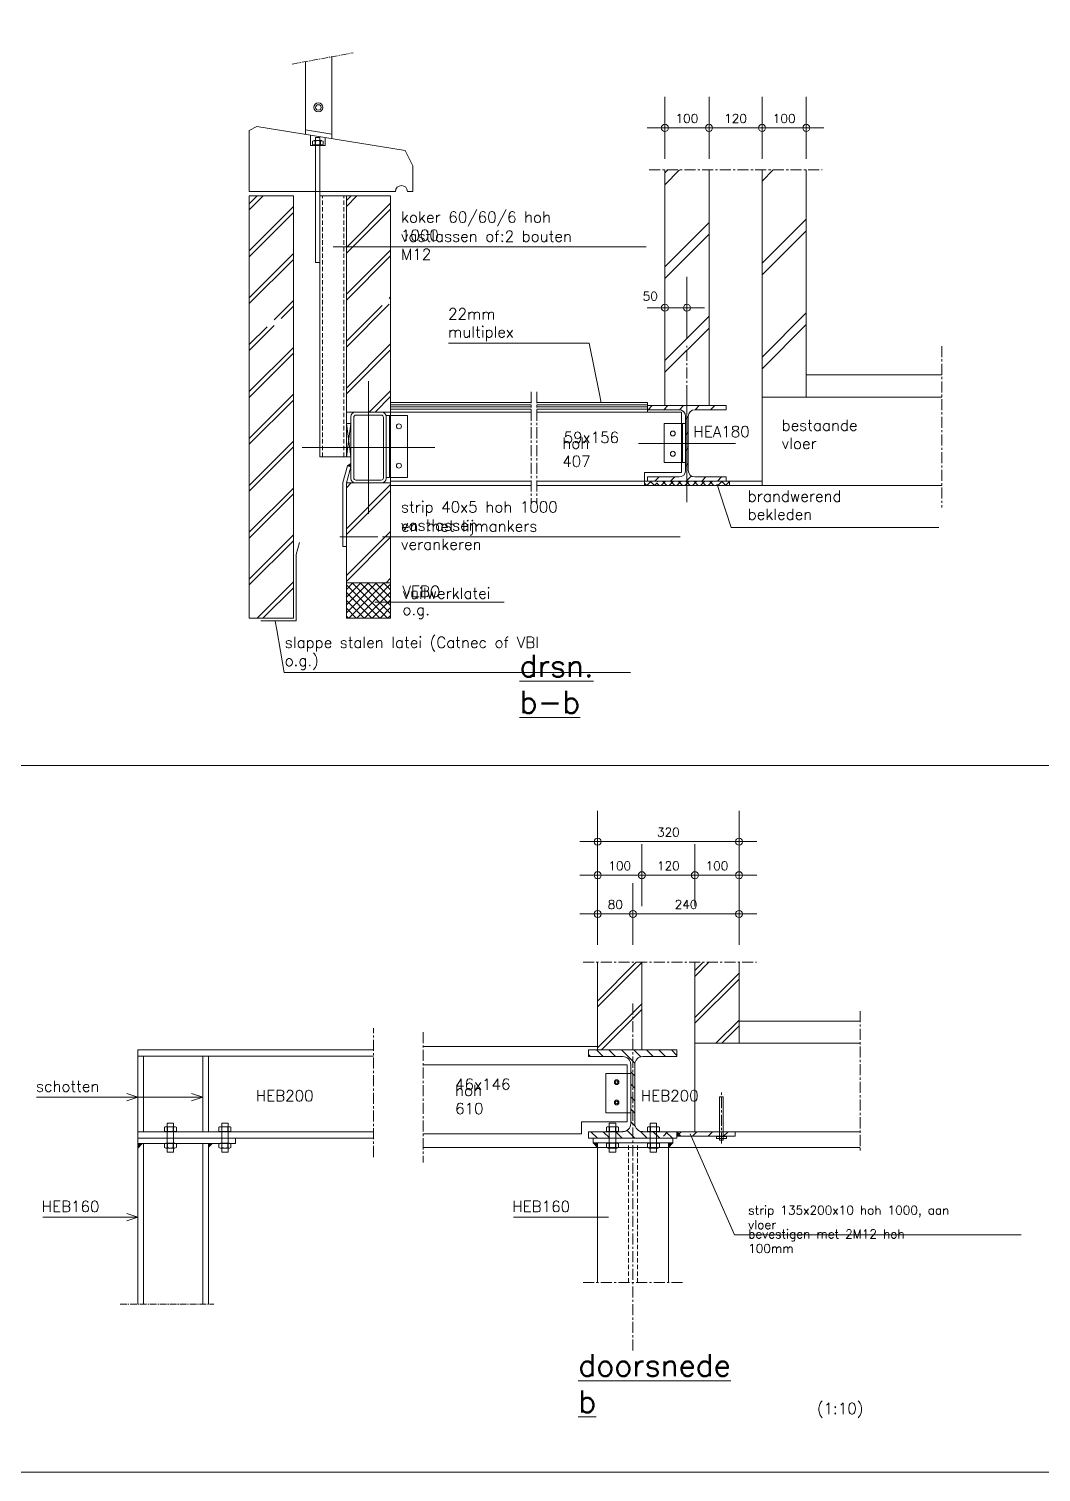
# Model space of a CAD drawing. Header units: millimetres. Extents: x -14163 to 55687, y -143 to 37302.
# Drawn here: x 38978 to 41268, y 28084 to 31349 of the extents above; entities that cross this region are included whole.
import ezdxf

# ---------------------------------------------------------------- set-up
doc = ezdxf.new("R2010")
doc.units = ezdxf.units.MM
for name, pattern in [('IMPORT-CENTER _3_', [1016, 635, -127, 127, -127]), ('IMPORT-CENTER2 _2_', [571.5, 381, -63.5, 63.5, -63.5]), ('IMPORT-DASHED _3_', [381, 254, -127])]:
    doc.linetypes.add(name, pattern=pattern)
for name, color, linetype, lineweight in [('ARCERING', 55, 'Continuous', 13), ('AS', 1, 'IMPORT-CENTER _3_', 13), ('doorbraakdetails_dwg', 8, 'Continuous', 13), ('MAATVOERING', 1, 'Continuous', 13), ('STAAL', 2, 'Continuous', 13), ('WAPENING', 6, 'Continuous', 13)]:
    doc.layers.add(name, color=color, linetype=linetype, lineweight=lineweight)
doc.styles.add('RomanS', font='romans__.ttf', dxfattribs={"height": 635})
doc.styles.add('RomanS_1', font='romans__.ttf', dxfattribs={"height": 1270})
doc.styles.add('RomanS_2', font='romans__.ttf', dxfattribs={"height": 508})
pattern_1 = [(45, (558949.4, 43077.7), (-1347.04, 1347.04), []), (45, (559457.4, 73557.7), (-1347.04, 1347.04), [])]

# ---------------------------------------------------------------- blocks, each defined once
blk = doc.blocks.new('doorbraakdetails_dwg_HE180A-5098717-Details Constructie')
at = {"layer": 'STAAL', "color": 1}
for p, q in [((0, 609), (0, -643)), ((-446, 386), (-398, 434)), ((-266, 386), (-218, 434)), ((-87, 386), (-39, 434)), ((93, 386), (141, 434)), ((272, 386), (321, 434)), ((-15, 278), (15, 309)), ((-557, 0), (558, 0)), ((-15, 98), (15, 129)), ((-15, -81), (15, -51)), ((-15, -261), (15, -230)), ((-368, -434), (-320, -386)), ((-189, -434), (-141, -386)), ((-9, -434), (51, -374)), ((170, -434), (219, -386)), ((350, -434), (398, -386))]:
    blk.add_line(p, q, dxfattribs=at)
at = {"layer": 'STAAL'}
for p, q in [((452, 386), (452, 386)), ((-15, -310), (-15, 310)), ((15, -310), (15, 310))]:
    blk.add_line(p, q, dxfattribs=at)
at = {"layer": 'STAAL', "flags": 128}
for points in [[(91, 386), (452, 386), (452, 434), (-452, 434), (-452, 386), (-91, 386)], [(-91, -386), (-452, -386), (-452, -434), (452, -434), (452, -386), (91, -386)]]:
    blk.add_lwpolyline(points, dxfattribs=at)
at = {"layer": 'STAAL'}
for centre, start, end in [((-91, 310), 360, 90), ((91, 310), 90, 180), ((-91, -310), 270, 0), ((91, -310), 180, 270)]:
    blk.add_arc(centre, 76.2, start, end, dxfattribs=at)
blk = doc.blocks.new('doorbraakdetails_dwg_DOT2035-5098677-Details Constructie')
at = {"layer": 'MAATVOERING'}
for p, q in [((0, 17.78), (0, -17.78)), ((-5.08, 0), (10.16, 0))]:
    blk.add_line(p, q, dxfattribs=at)
blk.add_circle((0, 0), 2.03, dxfattribs=at)
blk = doc.blocks.new('doorbraakdetails_dwg_KOKER160807-5098718-Details Constructie')
at = {"layer": 'STAAL', "color": 1}
for p, q in [((0, 762), (0, -762)), ((-762, 0), (762, 0))]:
    blk.add_line(p, q, dxfattribs=at)
at = {"layer": 'STAAL'}
for p, q in [((-203.2, 355.6), (-203.2, -355.6)), ((-170.18, 347.98), (-170.18, -347.98)), ((-152.4, 406.4), (152.4, 406.4)), ((-144.78, 373.38), (144.78, 373.38)), ((170.18, 347.98), (170.18, -347.98)), ((203.2, 355.6), (203.2, -355.6)), ((-152.4, -406.4), (152.4, -406.4)), ((-144.78, -373.38), (144.78, -373.38))]:
    blk.add_line(p, q, dxfattribs=at)
for centre, radius, start, end in [((-152.4, 355.6), 50.8, 90, 180), ((-144.78, 347.98), 25.4, 90, 180), ((144.78, 347.98), 25.4, 360, 90), ((152.4, 355.6), 50.8, 360, 90), ((-152.4, -355.6), 50.8, 180, 270), ((-144.78, -347.98), 25.4, 180, 270), ((144.78, -347.98), 25.4, 270, 360), ((152.4, -355.6), 50.8, 270, 0)]:
    blk.add_arc(centre, radius, start, end, dxfattribs=at)
blk = doc.blocks.new('doorbraakdetails_dwg_MOER-5098719-Details Constructie')
at = {"layer": 'WAPENING', "color": 2}
for p, q in [((-5.1, 3.7), (-5.1, 0.3)), ((-3.8, 4.1), (3.8, 4.1)), ((-3.8, 0), (3.8, 0)), ((-2.5, 3.7), (-2.5, 0.3)), ((2.5, 3.7), (2.5, 0.3)), ((5.1, 3.7), (5.1, 0.3))]:
    blk.add_line(p, q, dxfattribs=at)
for centre, radius, start, end in [((-3.8, 1.4), 2.66, 61.4929, 118.5071), ((-3.8, 2.7), 2.66, 241.4929, 298.5071), ((0, -6.1), 10.2, 75.5225, 104.4775), ((0, 10.2), 10.2, 255.5225, 284.4775), ((3.8, 1.4), 2.66, 61.4929, 118.5071), ((3.8, 2.7), 2.66, 241.4929, 298.5071)]:
    blk.add_arc(centre, radius, start, end, dxfattribs=at)
blk = doc.blocks.new('doorbraakdetails_dwg_DOT2035-5098847-Details Constructie')
at = {"layer": 'MAATVOERING'}
for p, q in [((640538, 64836), (640538, 68392)), ((641046, 66614), (639522, 66614))]:
    blk.add_line(p, q, dxfattribs=at)
blk.add_circle((640538, 66614), 203, dxfattribs=at)
blk = doc.blocks.new('doorbraakdetails_dwg_DOT2035-5098848-Details Constructie')
at = {"layer": 'MAATVOERING'}
for p, q in [((643078, 68392), (643078, 64836)), ((642570, 66614), (644094, 66614))]:
    blk.add_line(p, q, dxfattribs=at)
blk.add_circle((643078, 66614), 203, dxfattribs=at)
blk = doc.blocks.new('doorbraakdetails_dwg_DOT2035-5098849-Details Constructie')
at = {"layer": 'MAATVOERING'}
for p, q in [((634950, 66767), (634950, 70323)), ((635458, 68545), (633934, 68545))]:
    blk.add_line(p, q, dxfattribs=at)
blk.add_circle((634950, 68545), 203, dxfattribs=at)
blk = doc.blocks.new('doorbraakdetails_dwg_DOT2035-5098850-Details Constructie')
at = {"layer": 'MAATVOERING'}
for p, q in [((643078, 70323), (643078, 66767)), ((642570, 68545), (644094, 68545))]:
    blk.add_line(p, q, dxfattribs=at)
blk.add_circle((643078, 68545), 203, dxfattribs=at)
blk = doc.blocks.new('doorbraakdetails_dwg_DOT2035-5098851-Details Constructie')
at = {"layer": 'MAATVOERING'}
for p, q in [((634950, 64836), (634950, 68392)), ((635458, 66614), (633934, 66614))]:
    blk.add_line(p, q, dxfattribs=at)
blk.add_circle((634950, 66614), 203, dxfattribs=at)
blk = doc.blocks.new('doorbraakdetails_dwg_DOT2035-5098852-Details Constructie')
at = {"layer": 'MAATVOERING'}
for p, q in [((637490, 68392), (637490, 64836)), ((636982, 66614), (638506, 66614))]:
    blk.add_line(p, q, dxfattribs=at)
blk.add_circle((637490, 66614), 203, dxfattribs=at)
blk = doc.blocks.new('doorbraakdetails_dwg_DOT2035-5098853-Details Constructie')
at = {"layer": 'MAATVOERING'}
for p, q in [((637490, 64836), (637490, 68392)), ((637998, 66614), (636474, 66614))]:
    blk.add_line(p, q, dxfattribs=at)
blk.add_circle((637490, 66614), 203, dxfattribs=at)
blk = doc.blocks.new('doorbraakdetails_dwg_DOT2035-5098854-Details Constructie')
at = {"layer": 'MAATVOERING'}
for p, q in [((640538, 68392), (640538, 64836)), ((640030, 66614), (641554, 66614))]:
    blk.add_line(p, q, dxfattribs=at)
blk.add_circle((640538, 66614), 203, dxfattribs=at)
blk = doc.blocks.new('doorbraakdetails_dwg_MOERPLAT-5098692-Details Constructie')
at = {"layer": 'STAAL', "flags": 128}
blk.add_lwpolyline([(-60, 25), (-60, -25), (-25, -63), (25, -63), (60, -25), (60, 25), (25, 63), (-25, 63)], close=True, dxfattribs=at)
at = {"layer": 'STAAL'}
blk.add_circle((0, 0), 38.1, dxfattribs=at)
blk = doc.blocks.new('doorbraakdetails_dwg__X283-5098766-Details Constructie')
at = {"layer": 'ARCERING'}
for p, q in [((48375, 30414), (48451, 30490)), ((48518, 30414), (48594, 30490)), ((48662, 30414), (48738, 30490)), ((48792, 30400), (48882, 30490)), ((48835, 30300), (48885, 30350)), ((48945, 30410), (49025, 30490)), ((49093, 30414), (49169, 30490)), ((49237, 30414), (49313, 30490)), ((48835, 30156), (48881, 30202)), ((48835, 30013), (48881, 30058)), ((48835, 29869), (48881, 29915)), ((48835, 29725), (48881, 29771)), ((48350, 29527), (48373, 29550)), ((48441, 29474), (48517, 29550)), ((48584, 29474), (48660, 29550)), ((48728, 29474), (48882, 29628)), ((48872, 29474), (48950, 29553)), ((49015, 29474), (49091, 29550)), ((49159, 29474), (49235, 29550)), ((49303, 29474), (49366, 29538))]:
    blk.add_line(p, q, dxfattribs=at)
blk = doc.blocks.new('doorbraakdetails_dwg_HE200B-5098855-Details Constructie')
at = {"layer": 'STAAL'}
for p, q in [((-23, -848), (-23, -168)), ((23, -848), (23, -168))]:
    blk.add_line(p, q, dxfattribs=at)
at = {"layer": 'STAAL', "flags": 128}
for points in [[(114, -76), (508, -76), (508, 0), (-508, 0), (-508, -76), (-114, -76)], [(-114, -940), (-508, -940), (-508, -1016), (508, -1016), (508, -940), (114, -940)]]:
    blk.add_lwpolyline(points, dxfattribs=at)
at = {"layer": 'STAAL'}
for centre, start, end in [((-114, -168), 360, 90), ((114, -168), 90, 180), ((-114, -848), 270, 0), ((114, -848), 180, 270)]:
    blk.add_arc(centre, 91.4, start, end, dxfattribs=at)
blk.add_blockref('doorbraakdetails_dwg__X283-5098766-Details Constructie', (-48858, -30490))
blk = doc.blocks.new('doorbraakdetails_dwg_MOER-5098697-Details Constructie')
at = {"layer": 'ARCERING', "color": 2}
for p, q in [((-5.1, 3.7), (-5.1, 0.3)), ((-3.8, 4.1), (3.8, 4.1)), ((-3.8, 0), (3.8, 0)), ((-2.5, 3.7), (-2.5, 0.3)), ((2.5, 3.7), (2.5, 0.3)), ((5.1, 3.7), (5.1, 0.3))]:
    blk.add_line(p, q, dxfattribs=at)
for centre, radius, start, end in [((-3.8, 1.4), 2.66, 61.4929, 118.5071), ((-3.8, 2.7), 2.66, 241.4929, 298.5071), ((0, -6.1), 10.2, 75.5225, 104.4775), ((0, 10.2), 10.2, 255.5225, 284.4775), ((3.8, 1.4), 2.66, 61.4929, 118.5071), ((3.8, 2.7), 2.66, 241.4929, 298.5071)]:
    blk.add_arc(centre, radius, start, end, dxfattribs=at)
blk = doc.blocks.new('doorbraakdetails_dwg_MOER_BOUT_MOER12_1OP10-V52-Details Constructie')
at = {"layer": 'MAATVOERING', "color": 2, "flags": 128}
blk.add_lwpolyline([(15, 1397), (320, 1397), (320, 5), (15, 5)], close=True, dxfattribs=at)
at = {"xscale": 56.25, "yscale": 56.25, "zscale": 56.25, "rotation": 180}
for p in [(168, 1219), (168, 430)]:
    blk.add_blockref('doorbraakdetails_dwg_MOER-5098697-Details Constructie', p, dxfattribs=at)
blk = doc.blocks.new('doorbraakdetails_dwg_MOER_BOUT_MOER12_1OP10-V53-Details Constructie')
at = {"layer": 'MAATVOERING', "color": 2, "flags": 128}
blk.add_lwpolyline([(15, 1397), (320, 1397), (320, 5), (15, 5)], close=True, dxfattribs=at)
at = {"xscale": 56.25, "yscale": 56.25, "zscale": 56.25, "rotation": 180}
for p in [(168, 1219), (168, 430)]:
    blk.add_blockref('doorbraakdetails_dwg_MOER-5098697-Details Constructie', p, dxfattribs=at)
blk = doc.blocks.new('doorbraakdetails_dwg-4168051-Details Constructie')
at = {"layer": 'ARCERING'}
h = blk.add_hatch(dxfattribs=at)
h.set_pattern_fill('FP_57', color=256, style=0, pattern_type=2)
h.set_pattern_definition([(45, (564443.6, 55768.2), (-2694.08, 2694.08), []), (45, (565459.6, 116728.2), (-2694.08, 2694.08), [])])
h.paths.add_polyline_path([(641352, 93723), (641352, 107133), (638812, 107133), (638812, 93723)])
h.paths.add_polyline_path([(644400, 94085), (646940, 94085), (646940, 107133), (644400, 107133)])
h = blk.add_hatch(dxfattribs=at)
h.set_pattern_fill('FP_58', color=256, style=0, pattern_type=2)
h.set_pattern_definition(pattern_1)
h.paths.add_polyline_path([(614927, 98262), (617467, 98731), (617467, 105642), (614927, 105642)])
h.paths.add_polyline_path([(620515, 99294), (623055, 99763), (623055, 105642), (620515, 105642)])
h = blk.add_hatch(dxfattribs=at)
h.set_pattern_fill('FP_58', color=256, style=0, pattern_type=2)
h.set_pattern_definition(pattern_1)
h.paths.add_polyline_path([(617467, 81385), (617467, 98401), (614927, 97932), (614927, 81385)])
h.paths.add_polyline_path([(620515, 93219), (623055, 93219), (623055, 99433), (620515, 98964)])
blk.add_hatch(color=8, dxfattribs=at).paths.add_polyline_path([(620769, 90073), (620769, 90270), (620573, 90128)])
h = blk.add_hatch(dxfattribs=at)
h.set_pattern_fill('FP_58', color=256, style=0, pattern_type=2)
h.set_pattern_definition(pattern_1)
h.paths.add_polyline_path([(620515, 83417), (623055, 83417), (623055, 89155), (620515, 89155), (620515, 85154)])
h = blk.add_hatch(dxfattribs=at)
h.set_pattern_fill('FP_60', color=256, style=0, pattern_type=2)
h.set_pattern_definition([(45, (561258, 43077.7), (-224.5064, 224.5064), []), (135, (561258, 43077.7), (-224.5064, -224.5064), [])])
h.paths.add_polyline_path([(638372, 89005), (638372, 89254), (637635, 89254), (637635, 89005)])
h = blk.add_hatch(dxfattribs=at)
h.set_pattern_fill('FP_56', color=256, style=0, pattern_type=2)
h.set_pattern_definition([(45, (163756.1, -330567.75), (-224.5064, 224.5064), []), (135, (163756.1, -330567.75), (-224.5064, -224.5064), [])])
h.paths.add_polyline_path([(641794, 89005), (641794, 89254), (638372, 89254), (638372, 89005), (640082, 89005)])
h = blk.add_hatch(dxfattribs=at)
h.set_pattern_fill('FP_61', color=256, style=0, pattern_type=2)
h.set_pattern_definition([(135, (718906.93, 43077.7), (224.5064, 224.5064), []), (45, (718906.93, 43077.7), (224.5064, -224.5064), [])])
h.paths.add_polyline_path([(642530, 89005), (642530, 89254), (641793, 89254), (641793, 89005)])
h = blk.add_hatch(dxfattribs=at)
h.set_pattern_fill('FP_59', color=256, style=0, pattern_type=2)
h.set_pattern_definition([(45, (558949.36, 43077.7), (-224.5064, 224.5064), []), (135, (558949.36, 43077.7), (-224.5064, -224.5064), [])])
h.paths.add_polyline_path([(623055, 81385), (623055, 83417), (620515, 83417), (620515, 81385)])
h = blk.add_hatch(dxfattribs=at)
h.set_pattern_fill('FP_89', color=256, style=0, pattern_type=2)
h.set_pattern_definition([(45, (588110.8, -32488), (-449.013, 449.013), [])])
h.paths.add_polyline_path([(642011, 51627), (642011, 51881), (639497, 51881), (639497, 51627)])
h.paths.add_polyline_path([(642113, 51627), (642849, 51627), (642849, 51881), (642113, 51881)])
at = {"layer": 'STAAL'}
for points in [[(639509, 51627), (639725, 51627), (639509, 51881)], [(608524, 50941), (608778, 51195), (608524, 51195)], [(612587, 50941), (612841, 51195), (612587, 51195)], [(634950, 50972), (634950, 51236), (634696, 51236)], [(639014, 50972), (639268, 51236), (639014, 51236)]]:
    blk.add_hatch(color=256, dxfattribs=at).paths.add_polyline_path(points)
at = {"color": 1, "lineweight": 13}
for p, q in [((654738, 95355), (646940, 95355)), ((623055, 93775), (631123, 93775)), ((654738, 94085), (644400, 94085)), ((623055, 93648), (631123, 93648)), ((623055, 93521), (631123, 93521)), ((623055, 93394), (631123, 93394)), ((637822, 93648), (631449, 93648)), ((637822, 93521), (631449, 93521)), ((637822, 93394), (631449, 93394)), ((654738, 89005), (644400, 89005)), ((614927, 81385), (617467, 81385))]:
    blk.add_line(p, q, dxfattribs=at)
at = {"color": 250, "lineweight": 13}
for p, q in [((622982, 89468), (622982, 93027)), ((639822, 90324), (639822, 92574))]:
    blk.add_line(p, q, dxfattribs=at)
at = {"color": 2, "lineweight": 13}
for p, q in [((623055, 93217), (631123, 93217)), ((623055, 89254), (631123, 89254)), ((623055, 89005), (631123, 89005)), ((638372, 89254), (631449, 89254)), ((644400, 89005), (631449, 89005)), ((641606, 89254), (644400, 89254)), ((642530, 89254), (642530, 89005)), ((620515, 83417), (623055, 83417)), ((620515, 81385), (623055, 81385))]:
    blk.add_line(p, q, dxfattribs=at)
at = {"color": 250, "lineweight": 13, "flags": 128}
for points in [[(635159, 93760), (635059, 94258), (634472, 97192), (626376, 97192)], [(622801, 93027), (624026, 93027), (624026, 89468), (622801, 89468)], [(640004, 92574), (638779, 92574), (638779, 90324), (640004, 90324)], [(641833, 89005), (641996, 88524), (642632, 86588), (654557, 86588)], [(616420, 81206), (616508, 80706), (616937, 78256), (636839, 78256)], [(636855, 55222), (635427, 55222), (635427, 52973), (636855, 52973)]]:
    blk.add_lwpolyline(points, dxfattribs=at)
at = {"color": 1, "lineweight": 13, "flags": 128}
blk.add_lwpolyline([(637822, 93217), (637822, 93775), (631449, 93775)], dxfattribs=at)
at = {"color": 2, "lineweight": 13, "flags": 128}
for points in [[(631449, 93217), (639771, 93217), (639771, 89747), (637635, 89747), (637635, 89254), (637635, 89005)], [(634024, 51754), (634024, 52449), (636652, 52449)]]:
    blk.add_lwpolyline(points, dxfattribs=at)
at = {"color": 250, "lineweight": 13}
for centre in [(623531, 92407), (639273, 91993), (639273, 90827), (623531, 90145)]:
    blk.add_circle(centre, 142, dxfattribs=at)
at = {"layer": 'ARCERING'}
for p, q in [((634950, 59389), (637173, 61612)), ((634950, 59052), (637490, 61592)), ((640538, 60803), (641347, 61612)), ((640538, 61140), (641010, 61612)), ((640538, 58446), (643078, 60986)), ((640538, 58109), (643078, 60649)), ((634950, 56695), (637490, 59235)), ((635172, 56580), (637490, 58898)), ((641747, 56961), (643078, 58292)), ((642084, 56961), (643078, 57955)), ((638735, 51627), (638967, 51881))]:
    blk.add_line(p, q, dxfattribs=at)
at = {"layer": 'AS', "linetype": 'IMPORT-CENTER2 _2_'}
blk.add_line((617387, 113216), (620908, 113866), dxfattribs=at)
at = {"layer": 'AS'}
for p, q in [((637910, 107133), (647847, 107133)), ((640082, 88041), (640082, 97029)), ((654738, 97020), (654738, 87737)), ((631123, 94380), (631123, 87986)), ((631449, 94380), (631449, 87986)), ((634113, 61612), (644082, 61612)), ((636982, 39303), (636982, 59283)), ((650037, 58804), (650037, 50712)), ((622076, 50426), (622076, 57835)), ((624915, 57598), (624915, 50116)), ((642062, 51208), (642062, 54143)), ((634113, 43220), (639912, 43220))]:
    blk.add_line(p, q, dxfattribs=at)
at = {"layer": 'MAATVOERING'}
for p, q in [((639320, 109553), (640844, 109553)), ((641860, 109553), (643892, 109553)), ((644908, 109553), (646432, 109553)), ((638812, 93598), (638812, 107133)), ((641352, 93598), (641352, 107133)), ((644400, 89005), (644400, 107133)), ((646940, 94085), (646940, 107133)), ((619759, 102717), (637743, 102717)), ((638304, 99220), (637796, 99220)), ((638812, 99220), (640082, 99220)), ((640590, 99220), (641098, 99220)), ((622588, 86063), (639702, 86063)), ((622154, 82298), (629586, 82298)), ((601821, 72912), (716342, 72912)), ((635458, 68545), (642570, 68545)), ((635458, 66614), (636982, 66614)), ((637998, 66614), (640030, 66614)), ((641046, 66614), (642570, 66614)), ((635458, 64390), (636474, 64390)), ((637490, 64390), (642570, 64390)), ((612255, 53868), (611616, 54079)), ((608524, 46961), (607886, 47172)), ((635565, 46961), (630108, 46961))]:
    blk.add_line(p, q, dxfattribs=at)
at = {"layer": 'MAATVOERING', "flags": 128}
blk.add_lwpolyline([(716342, 180977), (716342, 223774), (367854, 223774), (367854, 32321), (716342, 32321), (716342, 138181)], close=True, dxfattribs=at)
for points in [[(607886, 54079), (608524, 53868), (607886, 53657)], [(611616, 53657), (612255, 53868), (602706, 53868)], [(659295, 45949), (642810, 45949), (640273, 51756)], [(607886, 46750), (608524, 46961), (603068, 46961)]]:
    blk.add_lwpolyline(points, dxfattribs=at)
at = {"layer": 'STAAL', "color": 1}
for p, q in [((619678, 108935), (619678, 113639)), ((618154, 109182), (618154, 113357)), ((619678, 109193), (618154, 109440)), ((620515, 83417), (620515, 85509)), ((634950, 56580), (634950, 61612)), ((637490, 56580), (637490, 61612)), ((640538, 51881), (640538, 61612)), ((643078, 56961), (643078, 61612)), ((643078, 58231), (650037, 58231)), ((634950, 56783), (624915, 56783)), ((640538, 56961), (650037, 56961)), ((642849, 51881), (650037, 51881)), ((650037, 50972), (624915, 50972))]:
    blk.add_line(p, q, dxfattribs=at)
at = {"layer": 'STAAL', "linetype": 'IMPORT-DASHED _3_'}
for p, q in [((619143, 90648), (619143, 105642)), ((620362, 90648), (620362, 105642)), ((636728, 43220), (636728, 51236)), ((637236, 43220), (637236, 51236))]:
    blk.add_line(p, q, dxfattribs=at)
at = {"layer": 'STAAL'}
for p, q in [((623055, 93217), (623055, 89005)), ((620515, 83417), (620515, 81385)), ((623055, 83417), (623055, 81385)), ((608524, 56211), (622076, 56211)), ((608855, 51881), (608855, 56211)), ((612258, 51881), (612258, 56211)), ((612588, 51881), (612588, 56211)), ((608524, 51881), (622076, 51881)), ((634024, 51754), (624915, 51754)), ((634696, 51500), (638735, 51500)), ((608524, 50941), (608778, 51195)), ((608855, 41981), (608855, 51195)), ((612258, 41981), (612258, 51195)), ((612588, 41981), (612588, 51195)), ((634696, 51236), (634950, 50972)), ((634950, 43220), (634950, 51236)), ((639014, 43220), (639014, 51236)), ((639014, 50972), (639268, 51236))]:
    blk.add_line(p, q, dxfattribs=at)
at = {"layer": 'STAAL', "color": 1, "linetype": 'IMPORT-CENTER2 _2_'}
blk.add_line((607508, 41981), (612893, 41981), dxfattribs=at)
at = {"layer": 'STAAL', "color": 1, "flags": 128}
for points in [[(624020, 105896), (624325, 105896), (624325, 107373), (623884, 108253), (615369, 109634), (614927, 109405), (614927, 105896), (623333, 105896)], [(618449, 109135), (618449, 108531), (619285, 108531), (619285, 108999)], [(617467, 81385), (617467, 105642), (614927, 105642), (614927, 81385)], [(620515, 93219), (623055, 93219), (623055, 105642), (620515, 105642)], [(620515, 89155), (623055, 89155), (623055, 83417)]]:
    blk.add_lwpolyline(points, dxfattribs=at)
at = {"layer": 'STAAL', "flags": 128}
for points in [[(618991, 105642), (620515, 105642), (620515, 90648), (620769, 92562), (620515, 92562), (620769, 90648), (620515, 90648), (618991, 90648), (618991, 101812)], [(620573, 90128), (620311, 89183), (620311, 85509), (620515, 85509), (620515, 89155), (620769, 90073), (620573, 90128), (620769, 90270)], [(622076, 56580), (608524, 56580), (608524, 51500), (622076, 51500)], [(636652, 52449), (636652, 55716), (624915, 55716)], [(608524, 41981), (608524, 51195), (614146, 51195), (614146, 51500)], [(634696, 51500), (634696, 51236), (639268, 51236), (639268, 51500)], [(639509, 51627), (642849, 51627), (642849, 51881)], [(639725, 51627), (639509, 51881), (642849, 51881)]]:
    blk.add_lwpolyline(points, dxfattribs=at)
for points in [[(642164, 53887), (641960, 53887), (641960, 51397), (642164, 51397)], [(608524, 51500), (608524, 51195)], [(642347, 51601), (642347, 51499), (641788, 51499), (641788, 51601)]]:
    blk.add_lwpolyline(points, close=True, dxfattribs=at)
at = {"layer": 'STAAL', "color": 1}
for radius in [261, 159]:
    blk.add_circle((618903, 110726), radius, dxfattribs=at)
blk.add_arc((623677, 105896), 343, 0, 180, dxfattribs=at)
at = {"layer": 'WAPENING'}
blk.add_line((620127, 86063), (622312, 86063), dxfattribs=at)
at = {"layer": 'WAPENING', "flags": 128}
blk.add_lwpolyline([(618991, 109006), (618737, 109006), (618737, 101812), (618991, 101812)], close=True, dxfattribs=at)
blk.add_lwpolyline([(615587, 81233), (617619, 81233), (617619, 85039), (617808, 85724)], dxfattribs=at)
at = {"xscale": 100, "yscale": 100, "zscale": 100, "rotation": 180}
for p in [(638812, 109553), (641352, 109553), (644400, 109553), (640082, 99220), (634950, 64390), (636982, 64390)]:
    blk.add_blockref('doorbraakdetails_dwg_DOT2035-5098677-Details Constructie', p, dxfattribs=at)
for name, p, xscale, yscale, zscale in [('doorbraakdetails_dwg_DOT2035-5098677-Details Constructie', (641352, 109553), 100, 100, 100), ('doorbraakdetails_dwg_DOT2035-5098677-Details Constructie', (644400, 109553), 100, 100, 100), ('doorbraakdetails_dwg_DOT2035-5098677-Details Constructie', (646940, 109553), 100, 100, 100), ('doorbraakdetails_dwg_MOER-5098719-Details Constructie', (618865, 108572), 60, 60, 60), ('doorbraakdetails_dwg_DOT2035-5098677-Details Constructie', (638812, 99220), 100, 100, 100), ('doorbraakdetails_dwg_KOKER160807-5098718-Details Constructie', (621785, 91187), 5, 5, 5), ('doorbraakdetails_dwg_HE180A-5098717-Details Constructie', (640082, 91426), 5, 5, 5), ('doorbraakdetails_dwg_DOT2035-5098677-Details Constructie', (636982, 64390), 100, 100, 100), ('doorbraakdetails_dwg_DOT2035-5098677-Details Constructie', (643078, 64390), 100, 100, 100), ('doorbraakdetails_dwg_MOERPLAT-5098692-Details Constructie', (636045, 54727), 2, 2, 2), ('doorbraakdetails_dwg_MOERPLAT-5098692-Details Constructie', (636045, 53558), 2, 2, 2), ('doorbraakdetails_dwg_MOER_BOUT_MOER12_1OP10-V52-Details Constructie', (613327, 50702), 1.199999999999818, 1.199999999999818, 1.199999999999818), ('doorbraakdetails_dwg_MOER_BOUT_MOER12_1OP10-V52-Details Constructie', (637958, 50702), 1.199999999999818, 1.199999999999818, 1.199999999999818)]:
    blk.add_blockref(name, p, dxfattribs=dict(xscale=xscale, yscale=yscale, zscale=zscale))
for name in ['doorbraakdetails_dwg_DOT2035-5098849-Details Constructie', 'doorbraakdetails_dwg_DOT2035-5098850-Details Constructie', 'doorbraakdetails_dwg_DOT2035-5098851-Details Constructie', 'doorbraakdetails_dwg_DOT2035-5098853-Details Constructie', 'doorbraakdetails_dwg_DOT2035-5098852-Details Constructie', 'doorbraakdetails_dwg_DOT2035-5098847-Details Constructie', 'doorbraakdetails_dwg_DOT2035-5098854-Details Constructie', 'doorbraakdetails_dwg_DOT2035-5098848-Details Constructie']:
    blk.add_blockref(name, (0, 0))
at = {"extrusion": (0, 0, -1), "xscale": 5, "yscale": 5, "zscale": -5, "rotation": 180}
blk.add_blockref('doorbraakdetails_dwg_HE200B-5098855-Details Constructie', (-636969, 51500), dxfattribs=at)
at = {"extrusion": (0, 0, -1), "xscale": 1.200000000011641, "yscale": 1.200000000011641, "zscale": -1.200000000011641}
for p in [(-610597, 50702), (-636006, 50702)]:
    blk.add_blockref('doorbraakdetails_dwg_MOER_BOUT_MOER12_1OP10-V53-Details Constructie', p, dxfattribs=at)
at = {"layer": 'MAATVOERING', "color": 2, "line_spacing_factor": 0.983083}
for s, insert, char_height, width, attachment_point, style in [('100', (640082, 110349), 508, 1763.82, 2, 'RomanS_2'), ('120', (642876, 110349), 508, 1763.82, 2, 'RomanS_2'), ('100', (645670, 110349), 508, 1763.82, 2, 'RomanS_2'), ('koker 60/60/6 hoh\\P1000', (623648, 104743), 635, 12063.12, 1, 'RomanS'), ('vastlassen of:2 bouten\\PM12', (623648, 103644), 635, 13741.13, 1, 'RomanS'), ('50', (637974, 100136), 508, 1175.88, 2, 'RomanS_2'), ('22mm\\Pmultiplex', (626357, 99185), 635, 5150.02, 1, 'RomanS'), ('59x156', (632998, 92083), 635, 4299.42, 1, 'RomanS'), ('HEA180', (640451, 92420), 635, 4415.41, 1, 'RomanS'), ('bestaande\\Pvloer', (645525, 92783), 635, 5923.3, 1, 'RomanS'), ('hoh\\P407', (632918, 91754), 635, 2203.84, 1, 'RomanS'), ('strip 40x5 hoh 1000\\Pvastlassen', (623648, 88090), 635, 12766.8, 1, 'RomanS'), ('brandwerend\\Pbekleden', (643577, 88711), 635, 7338.4, 1, 'RomanS'), ('en met lijmankers\\Pverankeren', (623648, 86990), 635, 11019.2, 1, 'RomanS'), ('VEBO\\Po.g.', (623733, 83235), 635, 3100.84, 1, 'RomanS'), ('vuilwerklatei', (623733, 83133), 635, 6913.1, 1, 'RomanS'), ('slappe stalen latei (Catnec of VBI\\Po.g.)', (616970, 80311), 635, 21102.73, 1, 'RomanS'), ('320', (639014, 69340), 508, 1763.82, 2, 'RomanS_2'), ('100', (636220, 67409), 508, 1763.82, 2, 'RomanS_2'), ('120', (639014, 67409), 508, 1763.82, 2, 'RomanS_2'), ('100', (641808, 67409), 508, 1763.82, 2, 'RomanS_2'), ('80', (635966, 65186), 508, 1175.88, 2, 'RomanS_2'), ('240', (640030, 65186), 508, 1763.82, 2, 'RomanS_2'), ('schotten', (602670, 54811), 635, 4964.44, 1, 'RomanS'), ('46x146', (626759, 54925), 635, 4299.42, 1, 'RomanS'), ('HEB200', (615306, 54265), 635, 4670.59, 1, 'RomanS'), ('hoh\\P610', (626759, 54568), 635, 2203.84, 1, 'RomanS'), ('HEB200', (637431, 54265), 635, 4670.59, 1, 'RomanS'), ('HEB160', (603004, 47903), 635, 4670.59, 1, 'RomanS'), ('HEB160', (630045, 47903), 635, 4670.59, 1, 'RomanS'), ('strip 135x200x10 hoh 1000, aan\\Pvloer', (643601, 47627), 508, 16270.44, 1, 'RomanS_2'), ('bevestigen met 2M12 hoh\\P100mm', (643601, 46260), 508, 12649.97, 1, 'RomanS_2'), ('(1:10)', (647556, 36295), 635, 3618.94, 1, 'RomanS')]:
    blk.add_mtext(s, dxfattribs=dict(at, insert=insert, char_height=char_height, width=width, attachment_point=attachment_point, style=style))
at = {"layer": 'MAATVOERING', "color": 6, "char_height": 1270, "attachment_point": 1, "line_spacing_factor": 0.983083, "style": 'RomanS_1'}
for s, insert, width in [('\\Ldrsn.\\Pb-b', (630468, 79281), 5787.34), ('\\Ldoorsnede\\Pb', (633838, 39097), 11898.77)]:
    blk.add_mtext(s, dxfattribs=dict(at, insert=insert, width=width))

msp = doc.modelspace()

# ---------------------------------------------------------------- block references
at = {"layer": 'doorbraakdetails_dwg', "color": 2, "xscale": 0.039370078740157, "yscale": 0.039370078740157, "zscale": 0.039370078740157}
msp.add_blockref('doorbraakdetails_dwg-4168051-Details Constructie', (15266.4, 26811.9), dxfattribs=at)

doc.saveas('drawing.dxf')
